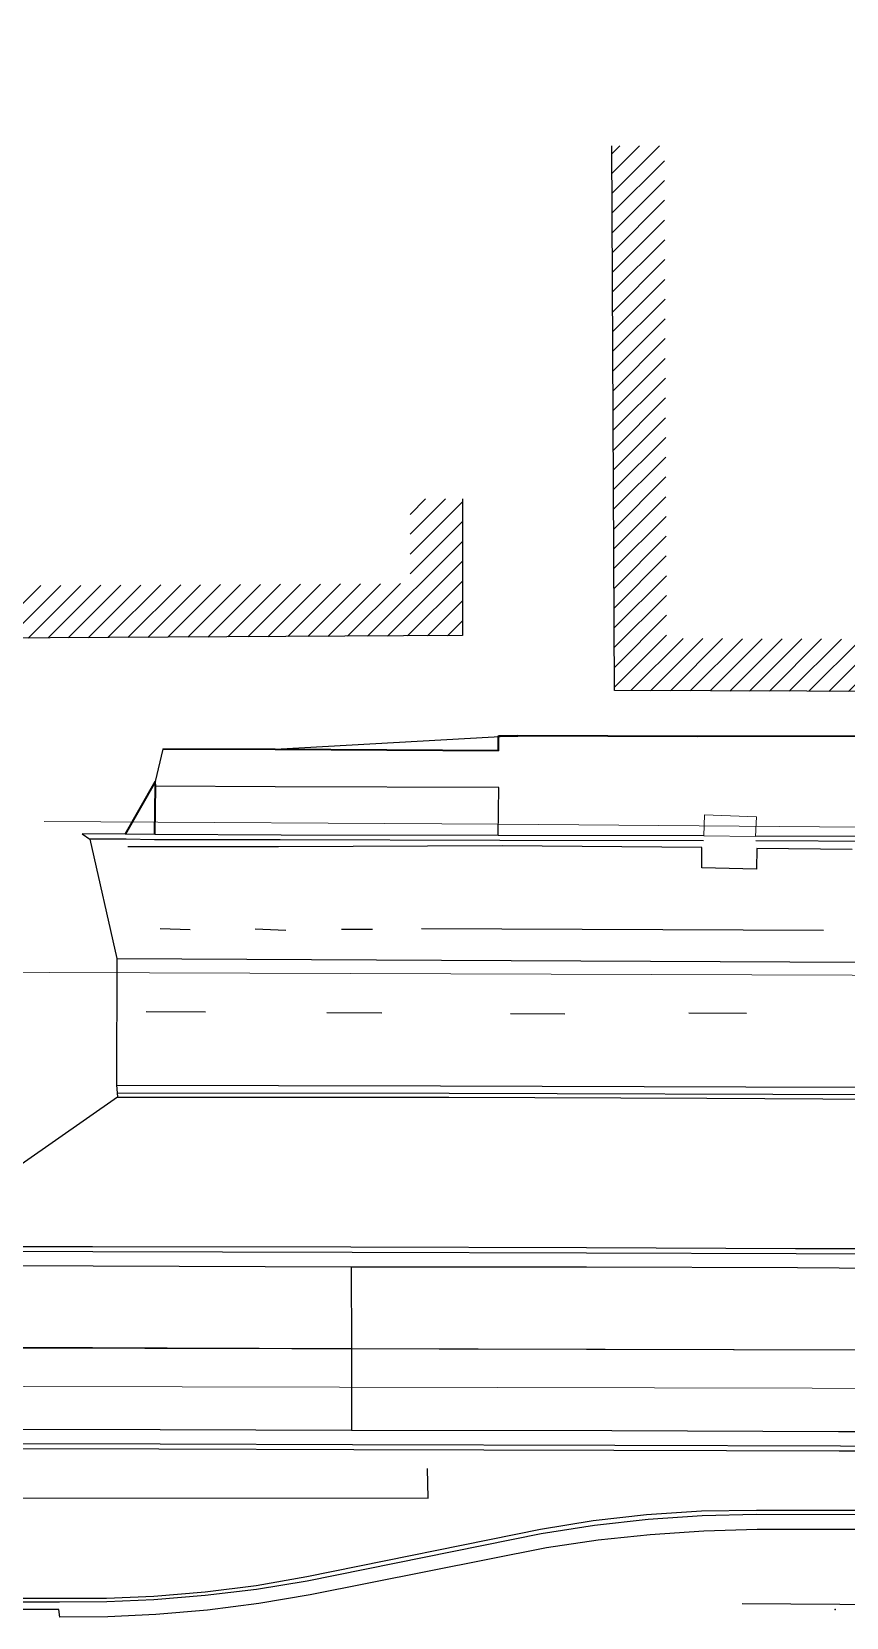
# Model space of a CAD drawing. Header units: feet. Extents: x 6439700 to 6442002, y 1883557 to 1884423.
# Drawn here: x 6439831.6 to 6439940.4, y 1883913 to 1884124.8 of the extents above; entities that cross this region are included whole.
import ezdxf
from ezdxf.lldxf.tags import DXFTag

# ---------------------------------------------------------------- set-up
doc = ezdxf.new("R2010")
doc.units = ezdxf.units.FT
doc.header["$MEASUREMENT"] = 0
for name, color, linetype, lineweight in [('V-DETL-PATT-BLDG-', 253, 'Continuous', 13), ('VF-BLDG-LINE-', 253, 'Continuous', 25), ('VF-ELEC-OVHD-LINE-', 253, 'OVERHEADELECTRIC', 15), ('VF-ELEC-VALT-LINE-', 253, 'Continuous', 13), ('VF-FENC-LINE-', 253, 'FENCE', 25), ('VF-ROAD-CRWN-LINE-', 253, 'Continuous', 25), ('VF-ROAD-DRIV-LINE-', 253, 'Continuous', 35), ('VF-ROAD-STRP-WHIT-LINE-', 253, 'Continuous', 25), ('VF-SSWR-GEOP-LINE-QLB-', 253, 'SEWER', 15), ('VF-STRM-GEOP-LINE-QLB-', 253, 'STORMDRAIN', 15), ('VF-TOPO-CONC-EDGE-LINE-', 253, 'Continuous', 25), ('VF-TOPO-CONC-GTFL-LINE-', 253, 'Continuous', 25), ('VF-TOPO-CONC-LIPG-LINE-', 253, 'Continuous', 25), ('VF-TOPO-CONC-SWLK-LINE-', 253, 'Continuous', 25), ('VF-TOPO-CONC-TBCB-LINE-', 253, 'Continuous', 25), ('VF-TOPO-CONC-TBWK-LINE-', 253, 'Continuous', 35)]:
    doc.layers.add(name, color=color, linetype=linetype, lineweight=lineweight)
doc.layers.add('VF-TINN-DSRF-BNDY-', color=253, linetype='Continuous', lineweight=25, plot=False)
doc.styles.get("Standard").update_dxf_attribs({"font": 'arial.ttf'})
tags = doc.linetypes.add('FENCE', pattern='A,0.5,-0.03,["X",Standard,S=0.08,R=0,X=0,Y=-0.04],-0.08,0.5', length=1.11).pattern_tags.tags
tags[6] = DXFTag(74, 10)
tags = doc.linetypes.add('OVERHEADELECTRIC', pattern='A,1,-0.03,["OE",Standard,S=0.08,R=0,X=0,Y=-0.04],-0.16,1', length=2.19).pattern_tags.tags
tags[6] = DXFTag(74, 10)
tags = doc.linetypes.add('SEWER', pattern='A,1,-0.03,["SS",Standard,S=0.08,R=0,X=0,Y=-0.04],-0.16,1', length=2.19).pattern_tags.tags
tags[6] = DXFTag(74, 10)
tags = doc.linetypes.add('STORMDRAIN', pattern='A,1,-0.03,["SD",Standard,S=0.08,R=0,X=0,Y=-0.04],-0.16,1', length=2.19).pattern_tags.tags
tags[6] = DXFTag(74, 10)

msp = doc.modelspace()

# ---------------------------------------------------------------- hatches: boundary and pattern name
at = {"layer": 'V-DETL-PATT-BLDG-'}
h = msp.add_hatch(dxfattribs=at)
h.set_pattern_fill('ANSI31', color=256, scale=15)
h.set_pattern_definition([(45, (0, 0), (-1.3258252147, 1.3258252147), [])])
h.paths.add_polyline_path([(6440019.67, 1884214.33), (6440021.01, 1884214.43), (6440021.35, 1884285.02), (6440012.72, 1884285.57), (6440012.28, 1884278.58), (6440014.32, 1884278.45), (6440014.04, 1884220.92), (6440012.73, 1884220.83), (6440012.53, 1884199.04), (6440013.76, 1884198.32), (6440013.85, 1884138.66), (6440004, 1884138.18), (6440004.33, 1884131.19), (6440020.86, 1884131.99), (6440020.75, 1884202.36), (6440019.57, 1884203.05)])
h.paths.add_polyline_path([(6440031.69, 1884120.84), (6439959.39, 1884120.36), (6439959.44, 1884113.36), (6440024.78, 1884113.8), (6440025.74, 1884045.22), (6440022.97, 1884043.39), (6439916.42, 1884043.77), (6439916.1, 1884109.57), (6439909.1, 1884109.54), (6439909.46, 1884036.8), (6440025.06, 1884036.39), (6440032.79, 1884041.48)])
h.paths.add_polyline_path([(6439889.15, 1884062.42), (6439882.15, 1884062.42), (6439882.15, 1884051.1), (6439779.02, 1884050.52), (6439779.06, 1884043.52), (6439889.16, 1884044.14)])

# ---------------------------------------------------------------- linework, layer by layer
at = {"layer": 'VF-BLDG-LINE-'}
for points in [[(6439959.39, 1884120.36, 699.86), (6440031.69, 1884120.84, 701.92), (6440032.79, 1884041.48, 702.09), (6440025.06, 1884036.39, 701.03), (6439909.46, 1884036.8, 701.36), (6439909.1, 1884109.54, 699.08)], [(6439889.15, 1884062.42, 694.12), (6439889.16, 1884044.14, 687.55), (6439779.06, 1884043.52, 688.14)]]:
    msp.add_polyline3d(points, dxfattribs=at)
at = {"layer": 'VF-ELEC-OVHD-LINE-', "ltscale": 0.6}
for points in [[(6439893.97, 1884018.95), (6439833.31, 1884019.33)], [(6440027.83, 1884017.86), (6439893.97, 1884018.95)]]:
    msp.add_lwpolyline(points, dxfattribs=at)
at = {"layer": 'VF-ELEC-VALT-LINE-'}
msp.add_polyline3d([(6439928.29, 1884017.31, 658.86), (6439928.4, 1884019.95, 658.92), (6439921.49, 1884020.22, 658.97), (6439921.38, 1884017.41, 658.9), (6439928.29, 1884017.31, 658.86)], close=True, dxfattribs=at)
at = {"layer": 'VF-FENC-LINE-', "elevation": 664.41}
msp.add_lwpolyline([(6439801.19, 1883929), (6439884.56, 1883928.96), (6439884.47, 1883932.93)], dxfattribs=at)
at = {"layer": 'VF-ROAD-CRWN-LINE-'}
for points in [[(6439842.99, 1884001.03, 659.25), (6439886.35, 1884000.78, 659.08), (6439932.85, 1884000.58, 658.88), (6439976.8, 1884000.39, 658.6), (6440030.85, 1884000.68, 658.36), (6440114.86, 1884001.48, 657.79), (6440161.71, 1884001.63, 657.39), (6440209.22, 1884002.26, 656.96), (6440259.48, 1884002.36, 656.41), (6440322.92, 1884002.19, 655.67)], [(6439819.75, 1883949.15, 659.87), (6439849.71, 1883949.04, 659.74), (6439874.33, 1883948.96, 659.49), (6439908.22, 1883948.86, 659.37), (6439942.67, 1883948.77, 659.29), (6439976.35, 1883948.73, 659.12), (6440007.29, 1883948.57, 658.98), (6440076.52, 1883947.84, 658.63)]]:
    msp.add_polyline3d(points, dxfattribs=at)
at = {"layer": 'VF-ROAD-DRIV-LINE-'}
msp.add_polyline3d([(6439848.1, 1884017.56, 659.38), (6439848.16, 1884024.04, 659.51), (6439848.12, 1884024.67, 659.57), (6439844.14, 1884017.63, 658.81)], dxfattribs=at)
at = {"layer": 'VF-ROAD-STRP-WHIT-LINE-'}
for p, q in [((6439848.79, 1884005.04), (6439852.82, 1884004.91)), ((6439861.46, 1884005), (6439865.55, 1884004.8)), ((6439873.01, 1884004.95), (6439877.13, 1884004.95)), ((6439883.7, 1884005.04), (6439937.34, 1884004.79)), ((6439854.83, 1883993.85), (6439846.93, 1883993.88)), ((6439878.38, 1883993.72), (6439871.05, 1883993.77)), ((6439902.83, 1883993.58), (6439895.55, 1883993.65)), ((6439927.07, 1883993.68), (6439919.38, 1883993.73)), ((6439819.94, 1883949.03), (6440032.13, 1883948.61))]:
    msp.add_line(p, q, dxfattribs=at)
msp.add_lwpolyline([(6439926.48, 1883914.9), (6439998.22, 1883914.41), (6439999.7, 1883914.51), (6440001.19, 1883914.62), (6440002.68, 1883914.76), (6440004.16, 1883914.92), (6440006.31, 1883915.18), (6440008.46, 1883915.49), (6440010.61, 1883915.83), (6440012.75, 1883916.2), (6440014.81, 1883916.59), (6440016.87, 1883917.01), (6440018.93, 1883917.46), (6440020.98, 1883917.94), (6440033.91, 1883921.63)], dxfattribs=at)
msp.add_point((6439938.9, 1883914.07), dxfattribs=at)
at = {"layer": 'VF-SSWR-GEOP-LINE-QLB-', "ltscale": 0.6, "elevation": 657.98}
msp.add_lwpolyline([(6440075.23, 1883998.36), (6439740.13, 1883999.45)], dxfattribs=at)
at = {"layer": 'VF-STRM-GEOP-LINE-QLB-', "ltscale": 0.6, "elevation": 660.28, "flags": 128}
msp.add_lwpolyline([(6439704.49, 1883944.14), (6439998.92, 1883943.5), (6440299.11, 1883942.58), (6440342.78, 1883942.58)], dxfattribs=at)
at = {"layer": 'VF-TINN-DSRF-BNDY-'}
msp.add_polyline3d([(6439950.58, 1884030.73, 658.99), (6439920.58, 1884030.67, 659.18), (6439920.56, 1884030.67, 659.18), (6439896.53, 1884030.74, 659.25), (6439864.14, 1884028.95, 659.58), (6439849.15, 1884028.98, 659.68), (6439848.12, 1884024.67, 659.57), (6439844.14, 1884017.63, 658.81), (6439838.37, 1884017.69, 658.83), (6439839.39, 1884016.97, 658.69), (6439842.99, 1884001.03, 659.25), (6439842.94, 1883984.1, 659.03), (6439843.05, 1883983.07, 658.96), (6439843.1, 1883982.52, 659.64), (6439814.54, 1883962.57, 660.01)], dxfattribs=at)
at = {"layer": 'VF-TOPO-CONC-EDGE-LINE-'}
for p, q in [((6439921.1, 1884013.13, 658.26), (6439921.12, 1884015.86, 658.13)), ((6439874.29, 1883959.82, 659.28), (6439874.33, 1883948.96, 659.49)), ((6439874.33, 1883948.96, 659.49), (6439874.35, 1883938.03, 659.34))]:
    msp.add_line(p, q, dxfattribs=at)
msp.add_point((6439848.12, 1884024.67, 659.57), dxfattribs=at)
at = {"layer": 'VF-TOPO-CONC-GTFL-LINE-'}
for p, q in [((6439844.24, 1884016.94, 658.69), (6439839.39, 1884016.97, 658.69)), ((6439848.05, 1884016.85, 658.62), (6439844.24, 1884016.94, 658.69)), ((6439864.8, 1884016.85, 658.5), (6439848.05, 1884016.85, 658.62)), ((6439894.13, 1884016.78, 658.28), (6439864.8, 1884016.85, 658.5)), ((6439921.34, 1884016.75, 658.07), (6439894.13, 1884016.78, 658.28)), ((6439952.81, 1884016.62, 658.02), (6439928.32, 1884016.73, 658.05)), ((6439843.05, 1883983.07, 658.96), (6439887.38, 1883983.05, 658.71)), ((6439887.38, 1883983.05, 658.71), (6439959.9, 1883982.8, 658.29)), ((6439839.79, 1883961.85, 659.39), (6439814.81, 1883961.89, 659.5)), ((6439874.42, 1883961.74, 659.2), (6439839.79, 1883961.85, 659.39)), ((6439905.71, 1883961.69, 659.05), (6439874.42, 1883961.74, 659.2)), ((6439933.72, 1883961.58, 658.91), (6439905.71, 1883961.69, 659.05)), ((6439961.9, 1883961.52, 658.75), (6439933.72, 1883961.58, 658.91)), ((6439814.11, 1883936.27, 659.56), (6439848.78, 1883936.2, 659.39)), ((6439848.78, 1883936.2, 659.39), (6439874.49, 1883936.14, 659.21)), ((6439874.49, 1883936.14, 659.21), (6439909.5, 1883936.03, 659.03)), ((6439909.5, 1883936.03, 659.03), (6439939.61, 1883935.92, 658.9)), ((6439939.61, 1883935.92, 658.9), (6439975.11, 1883935.9, 658.74)), ((6439906.78, 1883925.28, 658.56), (6439899.65, 1883924.19, 658.6)), ((6439913.95, 1883926.08, 658.53), (6439906.78, 1883925.28, 658.56)), ((6439921.18, 1883926.58, 658.51), (6439913.95, 1883926.08, 658.53)), ((6439928.43, 1883926.78, 658.49), (6439921.18, 1883926.58, 658.51)), ((6439952.11, 1883926.72, 658.47), (6439928.43, 1883926.78, 658.49)), ((6439899.65, 1883924.19, 658.6), (6439868.44, 1883917.87, 658.73)), ((6439868.44, 1883917.87, 658.73), (6439861.65, 1883916.77, 658.73)), ((6439835.34, 1883915.06, 658.77), (6439796.54, 1883915.02, 658.85)), ((6439841.66, 1883915.11, 658.75), (6439835.34, 1883915.06, 658.77)), ((6439847.96, 1883915.38, 658.73), (6439841.66, 1883915.11, 658.75)), ((6439854.82, 1883915.94, 658.73), (6439847.96, 1883915.38, 658.73)), ((6439861.65, 1883916.77, 658.73), (6439854.82, 1883915.94, 658.73))]:
    msp.add_line(p, q, dxfattribs=at)
at = {"layer": 'VF-TOPO-CONC-LIPG-LINE-'}
for p, q in [((6439848.03, 1884015.93, 658.68), (6439844.49, 1884015.94, 658.72)), ((6439864.59, 1884015.93, 658.57), (6439848.03, 1884015.93, 658.68)), ((6439894.46, 1884016.06, 658.36), (6439864.59, 1884015.93, 658.57)), ((6439921.12, 1884015.86, 658.13), (6439894.46, 1884016.06, 658.36)), ((6439928.47, 1884015.73, 658.06), (6439928.43, 1884012.97, 658.25)), ((6439941.19, 1884015.56, 658.07), (6439928.47, 1884015.73, 658.06)), ((6439928.43, 1884012.97, 658.25), (6439921.1, 1884013.13, 658.26)), ((6439842.94, 1883984.1, 659.03), (6439886.23, 1883984.02, 658.8)), ((6439886.23, 1883984.02, 658.8), (6439926.97, 1883983.87, 658.56)), ((6439926.97, 1883983.87, 658.56), (6439994.41, 1883983.68, 658.14)), ((6439839.85, 1883959.92, 659.5), (6439814.73, 1883960.02, 659.62)), ((6439874.29, 1883959.82, 659.28), (6439839.85, 1883959.92, 659.5)), ((6439905.73, 1883959.8, 659.18), (6439874.29, 1883959.82, 659.28)), ((6439933.91, 1883959.7, 659.04), (6439905.73, 1883959.8, 659.18)), ((6439961.96, 1883959.55, 658.87), (6439933.91, 1883959.7, 659.04)), ((6439816.38, 1883938.2, 659.64), (6439848.79, 1883938.1, 659.45)), ((6439848.79, 1883938.1, 659.45), (6439874.35, 1883938.03, 659.34)), ((6439874.35, 1883938.03, 659.34), (6439909.09, 1883937.99, 659.15)), ((6439909.09, 1883937.99, 659.15), (6439939.36, 1883937.85, 658.99)), ((6439939.36, 1883937.85, 658.99), (6439974.75, 1883937.83, 658.85)), ((6439907.29, 1883923.33, 658.75), (6439900.39, 1883922.34, 658.76)), ((6439914.22, 1883924.06, 658.75), (6439907.29, 1883923.33, 658.75)), ((6439921.36, 1883924.55, 658.69), (6439914.22, 1883924.06, 658.75)), ((6439928.51, 1883924.77, 658.64), (6439921.36, 1883924.55, 658.69)), ((6439952.01, 1883924.74, 658.6), (6439928.51, 1883924.77, 658.64)), ((6439900.39, 1883922.34, 658.76), (6439868.81, 1883916.02, 658.88)), ((6439861.98, 1883914.87, 658.88), (6439855.11, 1883913.99, 658.87)), ((6439868.81, 1883916.02, 658.88), (6439861.98, 1883914.87, 658.88)), ((6439835.28, 1883914.09, 658.71), (6439796.66, 1883914.04, 658.82)), ((6439835.39, 1883913.04, 658.78), (6439835.28, 1883914.09, 658.71)), ((6439841.8, 1883913.1, 658.82), (6439835.39, 1883913.04, 658.78)), ((6439848.21, 1883913.4, 658.87), (6439841.8, 1883913.1, 658.82)), ((6439855.11, 1883913.99, 658.87), (6439848.21, 1883913.4, 658.87))]:
    msp.add_line(p, q, dxfattribs=at)
at = {"layer": 'VF-TOPO-CONC-SWLK-LINE-'}
for p, q in [((6439864.15, 1884023.93, 659.51), (6439848.16, 1884024.04, 659.51)), ((6439894.01, 1884023.84, 659.16), (6439864.15, 1884023.93, 659.51)), ((6439893.94, 1884017.45, 659.09), (6439894.01, 1884023.84, 659.16))]:
    msp.add_line(p, q, dxfattribs=at)
at = {"layer": 'VF-TOPO-CONC-TBCB-LINE-'}
for p, q in [((6439844.14, 1884017.63, 658.81), (6439838.37, 1884017.69, 658.83)), ((6439848.1, 1884017.56, 659.38), (6439844.14, 1884017.63, 658.81)), ((6439864.97, 1884017.49, 659.31), (6439848.1, 1884017.56, 659.38)), ((6439893.94, 1884017.45, 659.09), (6439864.97, 1884017.49, 659.31)), ((6439921.38, 1884017.41, 658.9), (6439893.94, 1884017.45, 659.09)), ((6439946.94, 1884017.36, 658.34), (6439928.29, 1884017.31, 658.86)), ((6439843.1, 1883982.52, 659.64), (6439887.35, 1883982.49, 659.38)), ((6439887.35, 1883982.49, 659.38), (6439921.78, 1883982.35, 659.2)), ((6439921.78, 1883982.35, 659.2), (6439959.8, 1883982.2, 658.95)), ((6439839.77, 1883962.5, 659.9), (6439814.54, 1883962.57, 660.01)), ((6439874.23, 1883962.46, 659.69), (6439839.77, 1883962.5, 659.9)), ((6439905.73, 1883962.37, 659.54), (6439874.23, 1883962.46, 659.69)), ((6439933.64, 1883962.27, 659.42), (6439905.73, 1883962.37, 659.54)), ((6439961.77, 1883962.17, 659.26), (6439933.64, 1883962.27, 659.42)), ((6439814.04, 1883935.58, 660.03), (6439848.62, 1883935.54, 659.86)), ((6439848.62, 1883935.54, 659.86), (6439874.63, 1883935.47, 659.69)), ((6439874.63, 1883935.47, 659.69), (6439909.38, 1883935.34, 659.52)), ((6439909.38, 1883935.34, 659.52), (6439939.45, 1883935.27, 659.38)), ((6439939.45, 1883935.27, 659.38), (6439975.16, 1883935.19, 659.24)), ((6439906.62, 1883925.93, 659.09), (6439899.57, 1883924.78, 659.13)), ((6439913.72, 1883926.74, 659.05), (6439906.62, 1883925.93, 659.09)), ((6439921.06, 1883927.21, 659.04), (6439913.72, 1883926.74, 659.05)), ((6439928.42, 1883927.31, 659.03), (6439921.06, 1883927.21, 659.04)), ((6439951.9, 1883927.33, 658.97), (6439928.42, 1883927.31, 659.03)), ((6439899.57, 1883924.78, 659.13), (6439868.37, 1883918.43, 659.27)), ((6439861.6, 1883917.25, 659.26), (6439854.78, 1883916.38, 659.26)), ((6439868.37, 1883918.43, 659.27), (6439861.6, 1883917.25, 659.26)), ((6439835.35, 1883915.54, 659.37), (6439796.43, 1883915.64, 659.51)), ((6439841.64, 1883915.55, 659.31), (6439835.35, 1883915.54, 659.37)), ((6439847.93, 1883915.8, 659.25), (6439841.64, 1883915.55, 659.31)), ((6439854.78, 1883916.38, 659.26), (6439847.93, 1883915.8, 659.25))]:
    msp.add_line(p, q, dxfattribs=at)
at = {"layer": 'VF-TOPO-CONC-TBWK-LINE-'}
for p, q in [((6439893.98, 1884028.77, 659.23), (6439893.98, 1884030.75, 659.26)), ((6439893.98, 1884030.75, 659.26), (6439896.53, 1884030.74, 659.25)), ((6439920.58, 1884030.67, 659.18), (6439896.53, 1884030.74, 659.25)), ((6439950.61, 1884030.73, 658.99), (6439920.58, 1884030.67, 659.18)), ((6439864.14, 1884028.95, 659.58), (6439849.15, 1884028.98, 659.68)), ((6439893.98, 1884028.77, 659.23), (6439864.14, 1884028.95, 659.58))]:
    msp.add_line(p, q, dxfattribs=at)

doc.saveas('drawing.dxf')
